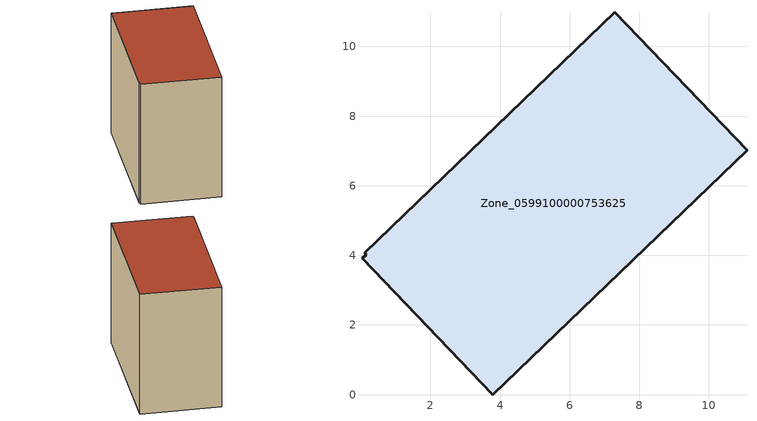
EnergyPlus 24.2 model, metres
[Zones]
Zone_0599100000753625
 floor ground (C_G): 0.05,3.91 0.16,4.02 0.11,4.07 7.29,10.98 11.1,7.02 3.79,0 z0.63
 wall outside (C_F): 3.79,0 11.1,7.02 7.29,10.98 0.11,4.07 0.16,4.02 0.05,3.91 3.79,0 z0.63:9.51
 roof outside (C_R): 0.16,4.02 0.05,3.91 3.79,0 11.1,7.02 7.29,10.98 0.11,4.07 z9.51
[BUILDING]
Pand.0599100000753625: North Axis=0; Terrain=City; Loads Convergence Tolerance Value=0.04; Temperature Convergence Tolerance Value=0.4; Solar Distribution=FullExterior; Maximum Number of Warmup Days=25; Minimum Number of Warmup Days=1
[Site:Location]
Rotterdam.The.Hague.AP_ZH_NLD Design_Conditions: Latitude=51.96; Longitude=4.45; Time Zone=1; Elevation=-4.5
[SITE:GROUNDTEMPERATURE:BUILDINGSURFACE]
18, 18, 18, 18, 18, 18, 18, 18, 18, 18, 18, 18
[MATERIAL] Thermal Absorptance=0.9; Solar Absorptance=0.7; Visible Absorptance=0.7
Name | Roughness | Thickness | Conductivity | Density | Specific Heat
G.TI.2006-2014 | MediumSmooth | 0.15 | 0.06 | 540 | 1210
F.TI.2006-2014 | Rough | 0.3 | 0.12 | 1920 | 840
R.TI.2006-2014 | MediumRough | 0.2 | 0.08 | 1500 | 1000
[CONSTRUCTION]
C_G: G.TI.2006-2014
C_F: F.TI.2006-2014
C_R: R.TI.2006-2014
[ZONE]
Zone_0599100000753625: Type=1; Multiplier=1; Ceiling Height=Autocalculate; Volume=Autocalculate; Floor Area=autocalculate; Part of Total Floor Area=Yes
[ZONEINFILTRATION:DESIGNFLOWRATE]
Infil_Zone_0599100000753625: Zone or ZoneList or Space or SpaceList=Zone_0599100000753625; Schedule=AlwaysOn; Design Flow Rate Calculation Method=Flow/Area; Flow Rate per Floor Area=0.0015; Constant Term Coefficient=1; Temperature Term Coefficient=0; Velocity Term Coefficient=0; Velocity Squared Term Coefficient=0
[HVACTEMPLATE:ZONE:IDEALLOADSAIRSYSTEM]
Zone_0599100000753625: Maximum Heating Supply Air Temperature=50; Minimum Cooling Supply Air Temperature=13; Maximum Heating Supply Air Humidity Ratio=0.0156; Minimum Cooling Supply Air Humidity Ratio=0.0077; Heating Limit=NoLimit; Cooling Limit=NoLimit; Dehumidification Control Type=ConstantSensibleHeatRatio; Cooling Sensible Heat Ratio=0.7; Dehumidification Setpoint=60; Humidification Control Type=None; Humidification Setpoint=30; Outdoor Air Method=None; Outdoor Air Flow Rate per Person=0.00944; Outdoor Air Flow Rate per Zone Floor Area=0; Outdoor Air Flow Rate per Zone=0; Demand Controlled Ventilation Type=None; Outdoor Air Economizer Type=NoEconomizer; Heat Recovery Type=None; Sensible Heat Recovery Effectiveness=0.7; Latent Heat Recovery Effectiveness=0.65
[ZONECONTROL:THERMOSTAT]
ThermostatControl_Zone_0599100000753625: Zone or ZoneList=Zone_0599100000753625; Control Type Schedule=DualSetpointControlType; Control 1=Thermostat_Zone_0599100000753625; Temperature Difference Between Cutout And Setpoint=0
[THERMOSTATSETPOINT:DUALSETPOINT]
Thermostat_Zone_0599100000753625: Heating Setpoint Temperature Schedule=HeatingSetpoint_Zone_0599100000753625; Cooling Setpoint Temperature Schedule=CoolingSetpoint_Zone_0599100000753625
[SCHEDULE:COMPACT]
HeatingSetpoint_Zone_0599100000753625: Through: 12/31, For: AllDays, Until: 24:00, 21
CoolingSetpoint_Zone_0599100000753625: Through: 12/31, For: AllDays, Until: 24:00, 24
DualSetpointControlType: Through: 12/31, For: AllDays, Until: 24:00, 4
AlwaysOn: Through: 12/31, For: AllDays, Until: 24:00, 1
